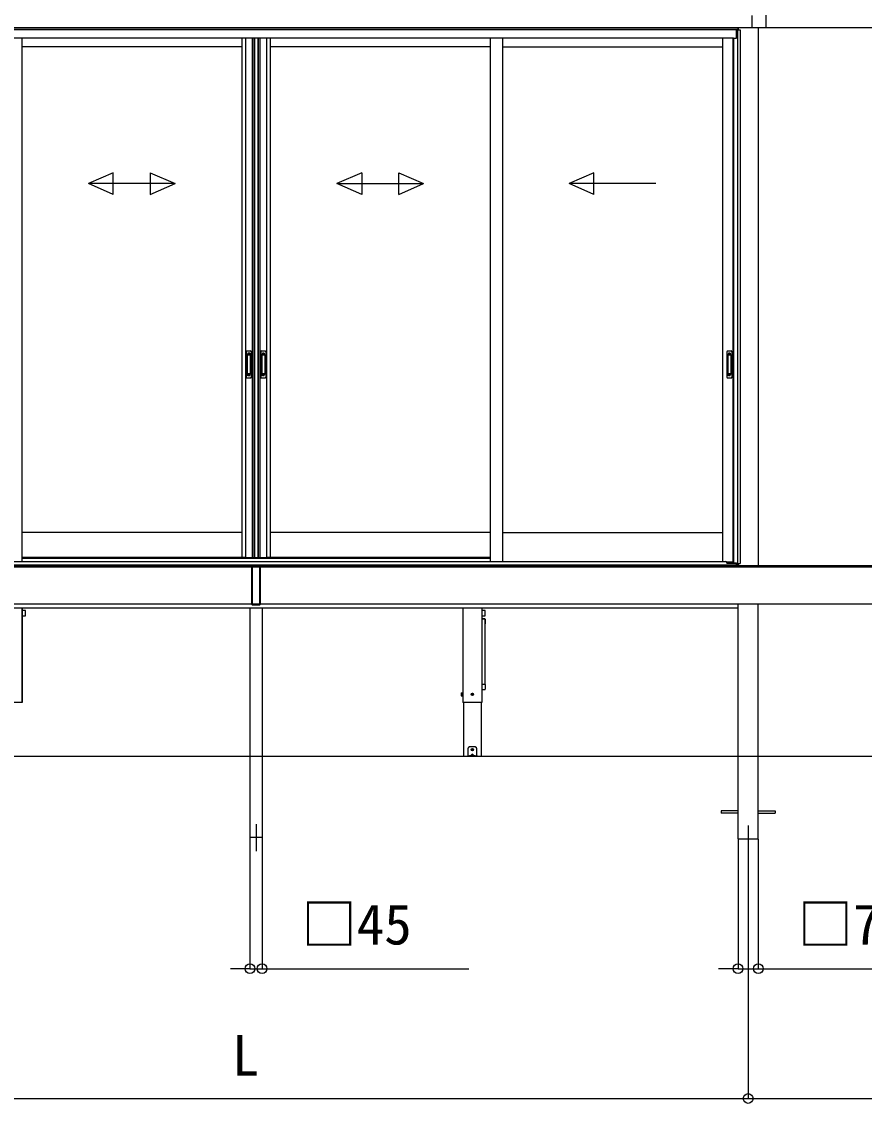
# Model space of a CAD drawing. Units: millimetres, scale not verified. Extents: x -10500 to 10500, y -15600 to 15524.
# Drawn here: x -5689 to -2572, y -7458 to -3458 of the extents above; entities that cross this region are included whole.
import ezdxf
from ezdxf.enums import TextEntityAlignment as Align

# ---------------------------------------------------------------- set-up
doc = ezdxf.new("R2010")
doc.units = ezdxf.units.MM
doc.header["$LTSCALE"] = 80
for name, color, linetype in [('0-3_YKK_12', 2, 'Continuous'), ('0-4_YKK_A1', 4, 'Continuous'), ('0-5_YKK_D', 6, 'Continuous')]:
    doc.layers.add(name, color=color, linetype=linetype)
doc.styles.add('ＭＳ ゴシック', font='')
doc.styles.get('ＭＳ ゴシック').set_extended_font_data('MS Gothic')

msp = doc.modelspace()

# ---------------------------------------------------------------- linework, layer by layer
at = {"layer": '0-3_YKK_12'}
for p, q in [((-4821.8, -6425.5), (-4821.8, -6525.5)), ((-3001.8, -6430.5), (-3001.8, -6530.5))]:
    msp.add_line(p, q, dxfattribs=at)
at = {"layer": '0-4_YKK_A1'}
for p, q in [((-2964.3, -3480.5), (-6441.4, -3480.5)), ((-3039.8, -3480.5), (-6441.4, -3480.5)), ((-3039.8, -3480.5), (-3039.8, -3488.5)), ((-3039.3, -3480.5), (-3039.3, -3488.5)), ((-2964.3, -3480.5), (-2964.3, -5470.5)), ((595.7, -3480.5), (-2959.3, -3480.5)), ((-3039.8, -3487.5), (-6441.4, -3487.5)), ((-5688.05, -3518.5), (-5688.05, -5454)), ((-4874.3, -3518.5), (-4874.3, -5439.5)), ((-4861.1, -3518.5), (-4861.1, -5439.5)), ((-4836.5, -3518.5), (-4836.5, -5439.5)), ((-4829.3, -3518.5), (-4829.3, -5439.5)), ((-4827.3, -3518.5), (-4827.3, -5439.5)), ((-4815.5, -3518.5), (-4815.5, -5439.5)), ((-4814.3, -3518.5), (-4814.3, -5439.5)), ((-4807.1, -3518.5), (-4807.1, -5439.5)), ((-4782.5, -3518.5), (-4782.5, -5439.5)), ((-4769.3, -3518.5), (-4769.3, -5439.5)), ((-3955.55, -3518.5), (-3955.55, -5454)), ((-3910.55, -3518.5), (-3910.55, -5454)), ((-3096.8, -3518.5), (-3096.8, -5454)), ((-3059, -3518.5), (-3059, -5457.5)), ((-3055.8, -3518.5), (-3055.8, -5460)), ((-3055.8, -3518.5), (-3044.8, -3518.5)), ((-3045.3, -3518.5), (-3045.3, -3488.5)), ((-3044.8, -3488.5), (-3031.8, -3488.5)), ((-3044.8, -3488.5), (-3044.8, -3518.5)), ((-3040.6, -3488.5), (-3040.6, -5461.5)), ((-3031.8, -3488.5), (-3031.8, -5461.5)), ((-4874.3, -3550.5), (-5688.05, -3550.5)), ((-3955.55, -3550.5), (-4769.3, -3550.5)), ((-3910.55, -3550.5), (-3096.8, -3550.5)), ((-5349.52, -4016.87), (-5441.17, -4056.87)), ((-5349.52, -4096.87), (-5349.52, -4016.87)), ((-5212.83, -4016.87), (-5121.17, -4056.87)), ((-5212.83, -4016.87), (-5212.83, -4096.87)), ((-4430.77, -4016.87), (-4522.43, -4056.87)), ((-4430.77, -4016.87), (-4430.77, -4096.87)), ((-4294.08, -4016.87), (-4202.43, -4056.87)), ((-4294.08, -4096.87), (-4294.08, -4016.87)), ((-3572.02, -4016.87), (-3663.68, -4056.87)), ((-3572.02, -4096.87), (-3572.02, -4016.87)), ((-5349.52, -4096.87), (-5441.17, -4056.87)), ((-5121.17, -4056.87), (-5441.17, -4056.87)), ((-5212.83, -4096.87), (-5121.17, -4056.87)), ((-4522.43, -4056.87), (-4202.43, -4056.87)), ((-4430.77, -4096.87), (-4522.43, -4056.87)), ((-4294.08, -4096.87), (-4202.43, -4056.87)), ((-3343.68, -4056.87), (-3663.68, -4056.87)), ((-3572.02, -4096.87), (-3663.68, -4056.87)), ((-4858.3, -4678.5), (-4858.3, -4772.5)), ((-4855.3, -4675.5), (-4842.3, -4675.5)), ((-4839.3, -4678.5), (-4839.3, -4772.5)), ((-4804.3, -4678.5), (-4804.3, -4772.5)), ((-4801.3, -4675.5), (-4788.3, -4675.5)), ((-4785.3, -4678.5), (-4785.3, -4772.5)), ((-3080.8, -4678.5), (-3080.8, -4772.5)), ((-3077.8, -4675.5), (-3064.8, -4675.5)), ((-3061.8, -4678.5), (-3061.8, -4772.5)), ((-4854.5, -4689.5), (-4854.5, -4761.5)), ((-4854.4, -4689.05), (-4854.21, -4690.91)), ((-4854.21, -4691.91), (-4854.21, -4759.09)), ((-4844.1, -4688.5), (-4853.5, -4688.5)), ((-4844.46, -4690.91), (-4853.21, -4690.91)), ((-4845.3, -4683.5), (-4852.3, -4683.5)), ((-4852.3, -4683.51), (-4852.3, -4688)), ((-4845.3, -4685.91), (-4852.3, -4685.91)), ((-4845.3, -4686.41), (-4852.3, -4686.41)), ((-4845.3, -4683.51), (-4845.3, -4688)), ((-4843.47, -4690.91), (-4843.23, -4689.01)), ((-4843.47, -4691.91), (-4843.47, -4759.09)), ((-4843.1, -4689.5), (-4843.1, -4761.5)), ((-4800.5, -4689.5), (-4800.5, -4761.5)), ((-4800.4, -4689.05), (-4800.21, -4690.91)), ((-4800.21, -4691.91), (-4800.21, -4759.09)), ((-4790.1, -4688.5), (-4799.5, -4688.5)), ((-4790.46, -4690.91), (-4799.21, -4690.91)), ((-4791.3, -4683.5), (-4798.3, -4683.5)), ((-4798.3, -4683.51), (-4798.3, -4688)), ((-4791.3, -4685.91), (-4798.3, -4685.91)), ((-4791.3, -4686.41), (-4798.3, -4686.41)), ((-4791.3, -4683.51), (-4791.3, -4688)), ((-4789.47, -4690.91), (-4789.23, -4689.01)), ((-4789.47, -4691.91), (-4789.47, -4759.09)), ((-4789.1, -4689.5), (-4789.1, -4761.5)), ((-3077, -4689.5), (-3077, -4761.5)), ((-3076.9, -4689.05), (-3076.71, -4690.91)), ((-3076.71, -4691.91), (-3076.71, -4759.09)), ((-3066.6, -4688.5), (-3076, -4688.5)), ((-3066.96, -4690.91), (-3075.71, -4690.91)), ((-3067.8, -4683.5), (-3074.8, -4683.5)), ((-3074.8, -4683.51), (-3074.8, -4688)), ((-3067.8, -4685.91), (-3074.8, -4685.91)), ((-3067.8, -4686.41), (-3074.8, -4686.41)), ((-3067.8, -4683.51), (-3067.8, -4688)), ((-3065.97, -4690.91), (-3065.73, -4689.01)), ((-3065.97, -4691.91), (-3065.97, -4759.09)), ((-3065.6, -4689.5), (-3065.6, -4761.5)), ((-4854.4, -4761.95), (-4854.21, -4760.09)), ((-4844.46, -4760.09), (-4853.21, -4760.09)), ((-4843.23, -4761.99), (-4843.47, -4760.09)), ((-4800.4, -4761.95), (-4800.21, -4760.09)), ((-4790.46, -4760.09), (-4799.21, -4760.09)), ((-4789.23, -4761.99), (-4789.47, -4760.09)), ((-3076.9, -4761.95), (-3076.71, -4760.09)), ((-3066.96, -4760.09), (-3075.71, -4760.09)), ((-3065.73, -4761.99), (-3065.97, -4760.09)), ((-4855.3, -4775.5), (-4842.3, -4775.5)), ((-4844.1, -4762.5), (-4853.5, -4762.5)), ((-4852.3, -4767.49), (-4852.3, -4763)), ((-4845.3, -4764.59), (-4852.3, -4764.59)), ((-4845.3, -4765.09), (-4852.3, -4765.09)), ((-4845.3, -4767.5), (-4852.3, -4767.5)), ((-4845.3, -4767.49), (-4845.3, -4763)), ((-4801.3, -4775.5), (-4788.3, -4775.5)), ((-4790.1, -4762.5), (-4799.5, -4762.5)), ((-4798.3, -4767.49), (-4798.3, -4763)), ((-4791.3, -4764.59), (-4798.3, -4764.59)), ((-4791.3, -4765.09), (-4798.3, -4765.09)), ((-4791.3, -4767.5), (-4798.3, -4767.5)), ((-4791.3, -4767.49), (-4791.3, -4763)), ((-3077.8, -4775.5), (-3064.8, -4775.5)), ((-3066.6, -4762.5), (-3076, -4762.5)), ((-3074.8, -4767.49), (-3074.8, -4763)), ((-3067.8, -4764.59), (-3074.8, -4764.59)), ((-3067.8, -4765.09), (-3074.8, -4765.09)), ((-3067.8, -4767.5), (-3074.8, -4767.5)), ((-3067.8, -4767.49), (-3067.8, -4763)), ((-4874.3, -5347.5), (-5688.05, -5347.5)), ((-3955.55, -5347.5), (-4769.3, -5347.5)), ((-3910.55, -5347.5), (-3096.8, -5347.5)), ((-4862.3, -5439.5), (-5688.05, -5439.5)), ((-4874.3, -5439.5), (-4816.3, -5439.5)), ((-4827.3, -5439.5), (-4769.3, -5439.5)), ((-3955.55, -5439.5), (-4781.3, -5439.5)), ((7685.58, -5475.5), (-8831.45, -5475.5)), ((-4836.8, -5470.5), (-7505.8, -5470.5)), ((-3039.8, -5467.5), (-6599.3, -5467.5)), ((-6598.3, -5467.5), (-3045.3, -5467.5)), ((-5688.05, -5442.5), (-3955.55, -5442.5)), ((-4836.8, -5471.41), (-4836.8, -5469)), ((-4836.8, -5611.59), (-4836.8, -5471.41)), ((-4835.8, -5468), (-4807.8, -5468)), ((-4835.8, -5468.29), (-4835.8, -5468)), ((-4835.8, -5468.29), (-4835.8, -5470.71)), ((-4807.8, -5468.29), (-4835.8, -5468.29)), ((-4807.8, -5468.29), (-4807.8, -5468)), ((-4807.8, -5470.71), (-4807.8, -5468.29)), ((-4806.8, -5471.41), (-4807.8, -5471.41)), ((-4807.8, -5611.59), (-4807.8, -5471.41)), ((-4806.8, -5469), (-4806.8, -5471.41)), ((-2137.8, -5470.5), (-4806.8, -5470.5)), ((-4806.8, -5471.41), (-4806.8, -5611.59)), ((-3055.8, -5457.5), (-3080.53, -5457.5)), ((-3080.3, -5460.5), (-3080.3, -5459)), ((-3055.8, -5460), (-3044.8, -5460)), ((-3045.3, -5467.5), (-3045.3, -5460)), ((-3044.8, -5467.5), (-3044.8, -5460)), ((-3044.8, -5467.5), (-3043.7, -5467.5)), ((-3039.8, -5470.5), (-3039.8, -5467.5)), ((-4836.8, -5612.5), (-7505.8, -5612.5)), ((-6604.3, -5625.5), (-3039.3, -5625.5)), ((-5686.8, -5625.5), (-5686.8, -5975.5)), ((-5686.72, -5975.5), (-5686.72, -5625.5)), ((-5675.6, -5635.3), (-5686, -5635.3)), ((-5674.6, -5654.7), (-5674.6, -5636.3)), ((-4844.3, -5625.5), (-4844.3, -6175.5)), ((-4836.8, -5614), (-4836.8, -5611.59)), ((-4836.8, -5611.59), (-4835.8, -5611.59)), ((-4835.8, -5611.59), (-4807.8, -5611.59)), ((-4835.8, -5612.29), (-4835.8, -5611.59)), ((-4807.8, -5612.29), (-4835.8, -5612.29)), ((-4835.8, -5612.29), (-4835.8, -5614.71)), ((-4835.8, -5614.71), (-4807.8, -5614.71)), ((-4835.8, -5614.71), (-4835.8, -5615)), ((-4807.8, -5615), (-4835.8, -5615)), ((-4807.8, -5611.59), (-4806.8, -5611.59)), ((-4807.8, -5612.29), (-4807.8, -5611.59)), ((-4807.8, -5614.71), (-4807.8, -5612.29)), ((-4807.8, -5614.71), (-4807.8, -5615)), ((-4806.8, -5611.59), (-4806.8, -5614)), ((-2137.8, -5612.5), (-4806.8, -5612.5)), ((-4799.3, -5625.5), (-4799.3, -6175.5)), ((-4056.88, -5625.5), (-4056.88, -5975.5)), ((-4056.8, -5625.5), (-4056.8, -5975.5)), ((-3986.8, -5625.5), (-3986.8, -5975.5)), ((-3986.72, -5625.5), (-3986.72, -5975.5)), ((-3975.6, -5635.3), (-3986, -5635.3)), ((-3974.6, -5654.7), (-3974.6, -5636.3)), ((-5686, -5655.7), (-5675.6, -5655.7)), ((-3986, -5655.7), (-3975.6, -5655.7)), ((-3975.6, -5666.84), (-3986, -5666.84)), ((-3975.6, -5667.09), (-3986, -5667.09)), ((-3975.8, -5667.46), (-3985.8, -5667.46)), ((-3974.8, -5909.08), (-3974.8, -5668.38)), ((-3974.6, -5667.84), (-3974.6, -5684.99)), ((-3986, -5908.71), (-3975.6, -5908.71)), ((-3974.6, -5909.64), (-3974.6, -5909.77)), ((-3974.6, -5909.77), (-3974.6, -5910.3)), ((-3974.6, -5910.3), (-3974.6, -5912.86)), ((-3974.6, -5912.86), (-3974.6, -5924.55)), ((-4063.6, -5940.5), (-4063.15, -5939.73)), ((-4063.6, -5940.5), (-4063.6, -5950.5)), ((-4063.6, -5950.5), (-4063.15, -5951.27)), ((-4063.15, -5939.73), (-4059.6, -5939.73)), ((-4063.15, -5942.61), (-4059.6, -5942.61)), ((-4063.15, -5948.39), (-4059.6, -5948.39)), ((-4063.15, -5951.27), (-4059.6, -5951.27)), ((-4059.6, -5939.73), (-4059.6, -5951.27)), ((-4058.4, -5939.25), (-4056.8, -5939.25)), ((-4024.05, -5945), (-4022.94, -5944.98)), ((-4024.05, -5946), (-4022.94, -5946.02)), ((-4022.94, -5944.98), (-4022.42, -5944.88)), ((-4022.94, -5946.02), (-4022.42, -5946.12)), ((-4022.32, -5944.36), (-4022.42, -5944.88)), ((-4022.32, -5946.64), (-4022.42, -5946.12)), ((-4022.3, -5943.26), (-4022.32, -5944.36)), ((-4022.3, -5947.74), (-4022.32, -5946.64)), ((-4021.3, -5943.26), (-4021.28, -5944.36)), ((-4021.3, -5947.74), (-4021.28, -5946.64)), ((-4021.28, -5944.36), (-4021.18, -5944.88)), ((-4021.28, -5946.64), (-4021.18, -5946.12)), ((-4020.66, -5944.98), (-4021.18, -5944.88)), ((-4020.66, -5946.02), (-4021.18, -5946.12)), ((-4019.56, -5945), (-4020.66, -5944.98)), ((-4019.56, -5946), (-4020.66, -5946.02)), ((-3986, -5927.79), (-3975.6, -5927.79)), ((-5686.72, -5975.5), (-5756.88, -5975.5)), ((-3986.72, -5975.5), (-4056.88, -5975.5)), ((-4054.45, -5975.5), (-4054.45, -6175.5)), ((-3989.15, -5975.5), (-3989.15, -6175.5)), ((-4037.8, -6172.5), (-4037.8, -6145.33)), ((-4032.8, -6139.5), (-4037.21, -6143.91)), ((-4010.8, -6139.5), (-4032.8, -6139.5)), ((-4024.05, -6150), (-4022.94, -6149.98)), ((-4024.05, -6151), (-4022.94, -6151.02)), ((-4022.94, -6149.98), (-4022.42, -6149.88)), ((-4022.94, -6151.02), (-4022.42, -6151.12)), ((-4022.32, -6149.36), (-4022.42, -6149.88)), ((-4022.32, -6151.64), (-4022.42, -6151.12)), ((-4022.3, -6148.26), (-4022.32, -6149.36)), ((-4022.3, -6152.74), (-4022.32, -6151.64)), ((-4021.3, -6148.26), (-4021.28, -6149.36)), ((-4021.3, -6152.74), (-4021.28, -6151.64)), ((-4021.28, -6149.36), (-4021.18, -6149.88)), ((-4021.28, -6151.64), (-4021.18, -6151.12)), ((-4020.66, -6149.98), (-4021.18, -6149.88)), ((-4020.66, -6151.02), (-4021.18, -6151.12)), ((-4019.56, -6150), (-4020.66, -6149.98)), ((-4019.56, -6151), (-4020.66, -6151.02)), ((-4006.39, -6143.91), (-4010.8, -6139.5)), ((-4005.8, -6172.5), (-4005.8, -6145.33)), ((7685.58, -6175.5), (-8831.45, -6175.5)), ((-4844.3, -6175.5), (-4844.3, -6475.5)), ((-4799.3, -6175.5), (-4799.3, -6475.5)), ((-3989.15, -6175.5), (-4054.45, -6175.5)), ((-4037.8, -6173), (-4037.8, -6172.5)), ((-4037.8, -6175.5), (-4037.8, -6173)), ((-4037.8, -6173), (-4037.21, -6173)), ((-4037.21, -6175.5), (-4037.8, -6175.5)), ((-4037.21, -6173), (-4032.8, -6173)), ((-4010.8, -6173), (-4032.8, -6173)), ((-4010.8, -6175.5), (-4032.8, -6175.5)), ((-4023.24, -6168.04), (-4027.7, -6172.5)), ((-4025.8, -6172.08), (-4025.8, -6172.5)), ((-4025.8, -6172.5), (-4017.8, -6172.5)), ((-4025.3, -6173), (-4018.3, -6173)), ((-4015.9, -6172.5), (-4020.36, -6168.04)), ((-4017.8, -6172.08), (-4017.8, -6172.5)), ((-4010.8, -6175.5), (-4010.8, -6173)), ((-4010.8, -6173), (-4006.39, -6173)), ((-4006.39, -6175.5), (-4010.8, -6175.5)), ((-4006.39, -6173), (-4005.8, -6173)), ((-4005.8, -6172.5), (-4005.8, -6173)), ((-3039.3, -6376), (-3101.8, -6376)), ((-3101.8, -6376), (-3101.8, -6385)), ((-3039.3, -6385), (-3101.8, -6385)), ((-2964.3, -6376), (-2901.8, -6376)), ((-2964.3, -6385), (-2901.8, -6385)), ((-2901.8, -6376), (-2901.8, -6385)), ((-4799.3, -6475.5), (-4844.3, -6475.5)), ((-3039.3, -6480.5), (-2964.3, -6480.5))]:
    msp.add_line(p, q, dxfattribs=at)
for points in [[(-2936.8, -3433.78), (-2936.8, -3480.5), (-2986.8, -3480.5), (-2986.8, -3435.19)], [(-3045.3, -3488.5), (-6441.4, -3488.5), (-6598.3, -3488.5)], [(-3055.8, -3518.5), (-6441.4, -3518.5), (-6487.2, -3518.5), (-6587.8, -3518.5)], [(-6558.3, -5454), (-5688.05, -5454), (-3085.3, -5454)], [(-4835.8, -5470.71), (-4835.8, -5471.41), (-4836.8, -5471.41)], [(-4835.8, -5470.71), (-4807.8, -5470.71), (-4807.8, -5471.41), (-4835.8, -5471.41), (-4835.8, -5611.59)], [(-3080.3, -5460.5), (-3055.8, -5460.5), (-3045.3, -5460.5)], [(-3043.7, -5467.5), (-3043.7, -5461.5), (-3031.8, -5461.5)], [(-3039.3, -5461.5), (-3039.3, -5467.5), (-3039.3, -5470.5)], [(-3039.3, -6480.5), (-3039.3, -6175.5), (-3039.3, -5612.5)], [(-2964.3, -6480.5), (-2964.3, -6175.5), (-2964.3, -5612.5)], [(-4056.8, -5951.75), (-4058.4, -5951.75), (-4058.4, -5939.25)], [(-3974.6, -5924.55), (-3974.6, -5926.6), (-3974.6, -5926.79)], [(-4032.8, -6173), (-4032.8, -6175.5), (-4037.21, -6175.5)], [(-4005.8, -6173), (-4005.8, -6175.5), (-4006.39, -6175.5)]]:
    msp.add_lwpolyline(points, dxfattribs=at)
msp.add_lwpolyline([(-4059.6, -5939.75), (-4058.4, -5939.75), (-4058.4, -5951.25), (-4059.6, -5951.25)], close=True, dxfattribs=at)
for centre, radius in [((-4021.8, -5945.5), 4), ((-4019.68, -5947.62), 0.3), ((-4021.8, -6150.5), 4), ((-4019.68, -6152.62), 0.3)]:
    msp.add_circle(centre, radius, dxfattribs=at)
for centre, radius, start, end in [((-4855.3, -4678.5), 3, 90, 180), ((-4842.3, -4678.5), 3, 0, 90), ((-4801.3, -4678.5), 3, 90, 180), ((-4788.3, -4678.5), 3, 0, 90), ((-3077.8, -4678.5), 3, 90, 180), ((-3064.8, -4678.5), 3, 0, 90), ((-4853.5, -4689.5), 1, 90, 180), ((-4853.21, -4691.91), 1, 90, 180), ((-4844.47, -4691.91), 1, 0, 90), ((-4844.1, -4689.5), 1, 0, 90), ((-4799.5, -4689.5), 1, 90, 180), ((-4799.21, -4691.91), 1, 90, 180), ((-4790.47, -4691.91), 1, 0, 90), ((-4790.1, -4689.5), 1, 0, 90), ((-3076, -4689.5), 1, 90, 180), ((-3075.71, -4691.91), 1, 90, 180), ((-3066.97, -4691.91), 1, 0, 90), ((-3066.6, -4689.5), 1, 0, 90), ((-4853.21, -4759.09), 1, 180, 270), ((-4844.47, -4759.09), 1, 270, 0), ((-4799.21, -4759.09), 1, 180, 270), ((-4790.47, -4759.09), 1, 270, 0), ((-3075.71, -4759.09), 1, 180, 270), ((-3066.97, -4759.09), 1, 270, 0), ((-4855.3, -4772.5), 3, 180, 270), ((-4853.5, -4761.5), 1, 180, 270), ((-4844.1, -4761.5), 1, 270, 0), ((-4842.3, -4772.5), 3, 270, 0), ((-4801.3, -4772.5), 3, 180, 270), ((-4799.5, -4761.5), 1, 180, 270), ((-4790.1, -4761.5), 1, 270, 0), ((-4788.3, -4772.5), 3, 270, 0), ((-3077.8, -4772.5), 3, 180, 270), ((-3076, -4761.5), 1, 180, 270), ((-3066.6, -4761.5), 1, 270, 0), ((-3064.8, -4772.5), 3, 270, 0), ((-4835.93, -5469.18), 0.893, 81.95053, 168.57825), ((-4835.93, -5471.59), 0.893, 81.95053, 168.57825), ((-4835.8, -5469), 1, 90, 180), ((-4807.68, -5469.18), 0.893, 11.42175, 98.04947), ((-4807.68, -5471.59), 0.893, 11.42175, 98.04947), ((-4807.8, -5469), 1, 0, 90), ((-3085.3, -5459), 5, 0, 90), ((-5686, -5636.3), 1, 90, 136.07133), ((-5675.6, -5636.3), 1, 0, 90), ((-4835.93, -5611.41), 0.893, 191.42175, 278.04947), ((-4835.93, -5613.82), 0.893, 191.42175, 278.04947), ((-4835.8, -5614), 1, 180, 270), ((-4807.68, -5611.41), 0.893, 261.95053, 348.57825), ((-4807.68, -5613.82), 0.893, 261.95053, 348.57825), ((-4807.8, -5614), 1, 270, 0), ((-3986, -5636.3), 1, 90, 136.07133), ((-3975.6, -5636.3), 1, 0, 90), ((-5686, -5654.7), 1, 223.92867, 270), ((-5675.6, -5654.7), 1, 270, 0), ((-3986, -5654.7), 1, 223.92867, 270), ((-3986, -5667.84), 1, 90, 136.07133), ((-3986.01, -5668.11), 1.03, 89.33234, 133.67747), ((-3985.84, -5668.42), 0.964, 87.79679, 156.39643), ((-3975.76, -5668.42), 0.964, 2.3873, 92.20321), ((-3975.6, -5654.7), 1, 270, 0), ((-3975.6, -5667.84), 1, 0, 90), ((-3975.56, -5668.05), 0.964, 2.3873, 92.20321), ((-3975.48, -5684.99), 0.881, 320.61871, 359.66491), ((-3986.04, -5909.68), 0.964, 87.79679, 135.1392), ((-3975.56, -5909.68), 0.964, 2.3873, 92.20321), ((-4061.04, -5941.17), 2.56, 145.61708, 214.38292), ((-4054.05, -5945.5), 9.55, 162.41276, 197.58724), ((-4061.04, -5949.83), 2.56, 145.61708, 214.38292), ((-4021.8, -5945.5), 2.3, 167.44414, 192.55586), ((-4021.8, -5945.5), 2.3, 77.44414, 102.55586), ((-4021.8, -5945.5), 2.3, 257.44414, 282.55586), ((-4021.8, -5945.5), 2.3, 347.44414, 12.55586), ((-3986, -5926.79), 1, 223.92867, 270), ((-3975.6, -5926.79), 1, 270, 0), ((-4035.8, -6145.33), 2, 135, 180), ((-4021.8, -6150.5), 2.3, 167.44414, 192.55586), ((-4021.8, -6150.5), 2.3, 77.44414, 102.55586), ((-4021.8, -6150.5), 2.3, 257.44414, 282.55586), ((-4021.8, -6150.5), 2.3, 347.44414, 12.55586), ((-4007.8, -6145.33), 2, 0, 45), ((-4024.8, -6172.08), 1, 126.03188, 180), ((-4025.3, -6172.5), 0.5, 180, 270), ((-4021.8, -6176.2), 6.1, 53.96812, 126.03188), ((-4018.3, -6172.5), 0.5, 270, 0), ((-4018.8, -6172.08), 1, 0, 53.96812)]:
    msp.add_arc(centre, radius, start, end, dxfattribs=at)
for centre, major_axis, ratio, start_param, end_param in [((-4027.2, -6172.5), (0.688, 0.425), 0.381966, 2.1243707, 3.695167), ((-4021.8, -6170.93), (0, -3.54), 0.707107, 2.5261129, 3.7570724), ((-4016.4, -6172.5), (0.688, -0.425), 0.381966, 5.7296109, 7.3004073)]:
    msp.add_ellipse(centre, major_axis=major_axis, ratio=ratio, start_param=start_param, end_param=end_param, dxfattribs=at)
at = {"layer": '0-5_YKK_D'}
for p, q in [((-4844.3, -6476.5), (-4844.3, -6961.5)), ((-4799.3, -6476.5), (-4799.3, -6961.5)), ((-3039.3, -6481.5), (-3039.3, -6961.5)), ((-2964.3, -6481.5), (-2964.3, -6961.5)), ((-3001.8, -6531.5), (-3001.8, -7441.5)), ((-3001.8, -6531.5), (-3001.8, -7441.5)), ((-4844.3, -6960.5), (-4916.3, -6960.5)), ((-4844.3, -6960.5), (-4799.3, -6960.5)), ((-4799.3, -6960.5), (-4035.16, -6960.5)), ((-3039.3, -6960.5), (-3111.3, -6960.5)), ((-3039.3, -6960.5), (-2964.3, -6960.5)), ((-2964.3, -6960.5), (-2200.16, -6960.5)), ((-6641.8, -7440.5), (-3001.8, -7440.5)), ((-3001.8, -7440.5), (638.2, -7440.5))]:
    msp.add_line(p, q, dxfattribs=at)
for centre in [(-4844.3, -6960.5), (-4799.3, -6960.5), (-3039.3, -6960.5), (-2964.3, -6960.5), (-3001.8, -7440.5), (-3001.8, -7440.5)]:
    msp.add_circle(centre, 18, dxfattribs=at)

# ---------------------------------------------------------------- texts
at = {"layer": '0-5_YKK_D', "style": 'ＭＳ ゴシック'}
for s, p in [('□45', (-4653.55, -6915.86)), ('□75', (-2818.55, -6915.86)), ('L', (-4911.63, -7400.5))]:
    msp.add_text(s, height=149.6, dxfattribs=at).set_placement(p, align=Align.BOTTOM_LEFT)

doc.saveas('drawing.dxf')
